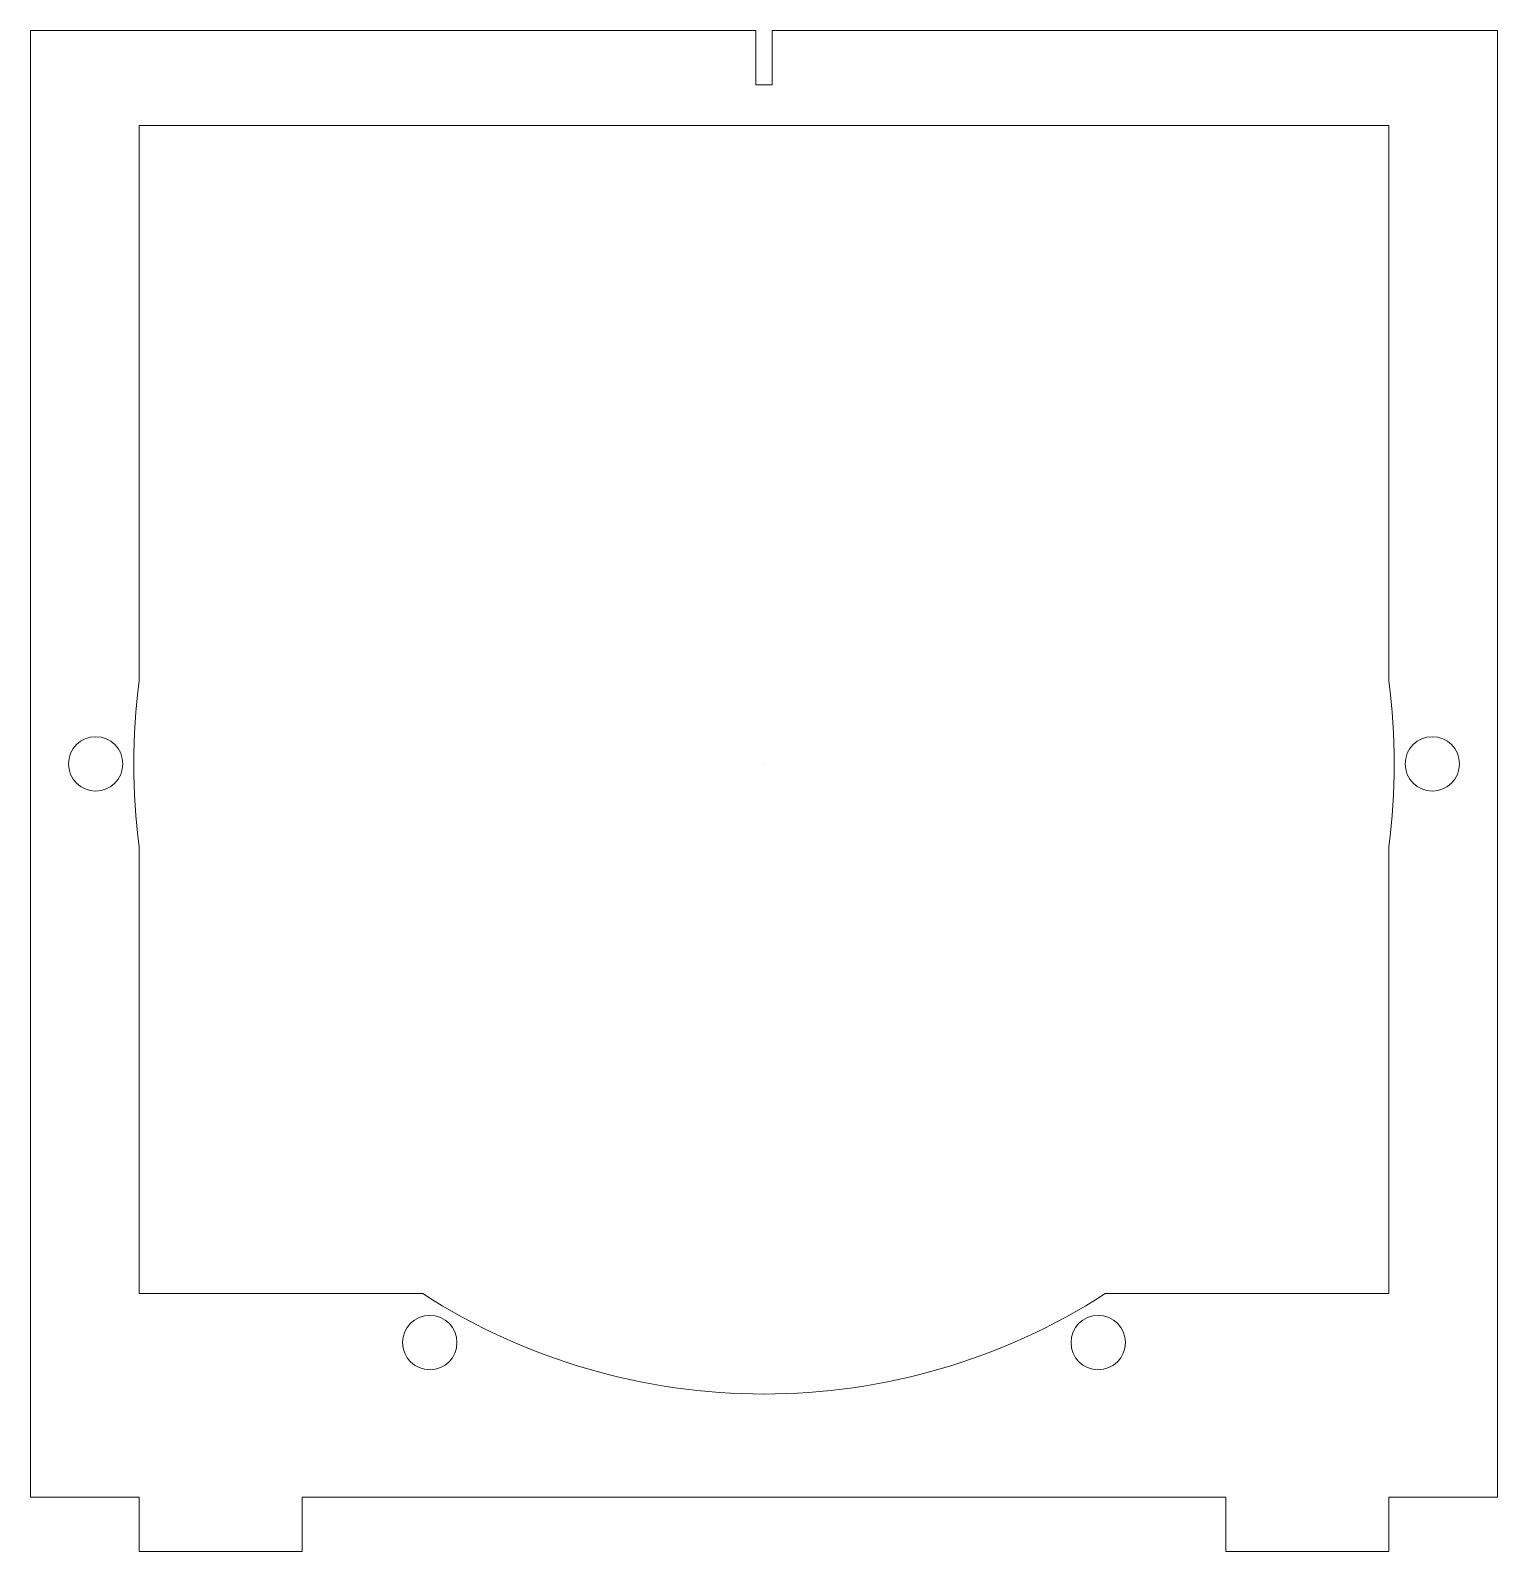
# Model space of a CAD drawing. Header units: millimetres. Extents: x -10 to 260, y -20 to 260.
import ezdxf

# ---------------------------------------------------------------- set-up
doc = ezdxf.new("R2010")
doc.units = ezdxf.units.MM
doc.layers.get('0').update_dxf_attribs({"linetype": 'CONTINUOUS', "lineweight": 0})

msp = doc.modelspace()

# ---------------------------------------------------------------- linework, layer by layer
for p, q in [((123.5, 260), (-10, 260)), ((-10, 260), (-10, -10)), ((123.5, 260), (123.5, 250)), ((126.5, 260), (260, 260)), ((126.5, 250), (126.5, 260)), ((260, 260), (260, -10)), ((123.5, 250), (126.5, 250)), ((10, 242.52), (240, 242.52)), ((10, 140.2), (10, 242.52)), ((240, 242.52), (240, 140.2)), ((125, 125), (125, 125)), ((10, 109.8), (10, 27.48)), ((240, 27.48), (240, 109.8)), ((10, 27.48), (62.19, 27.48)), ((240, 27.48), (187.81, 27.48)), ((-10, -10), (10, -10)), ((10, -10), (10, -20)), ((40, -20), (40, -10)), ((40, -10), (210, -10)), ((210, -10), (210, -20)), ((240, -20), (240, -10)), ((240, -10), (260, -10)), ((10, -20), (40, -20)), ((210, -20), (240, -20))]:
    msp.add_line(p, q)
for centre in [(2, 125), (2, 125), (248, 125), (63.5, 18.48), (186.5, 18.48)]:
    msp.add_circle(centre, 5)
for start, end in [(172.4713, 187.5287), (352.4713, 7.5287), (237.214, 302.786)]:
    msp.add_arc((125, 125), 116, start, end)

doc.saveas('drawing.dxf')
